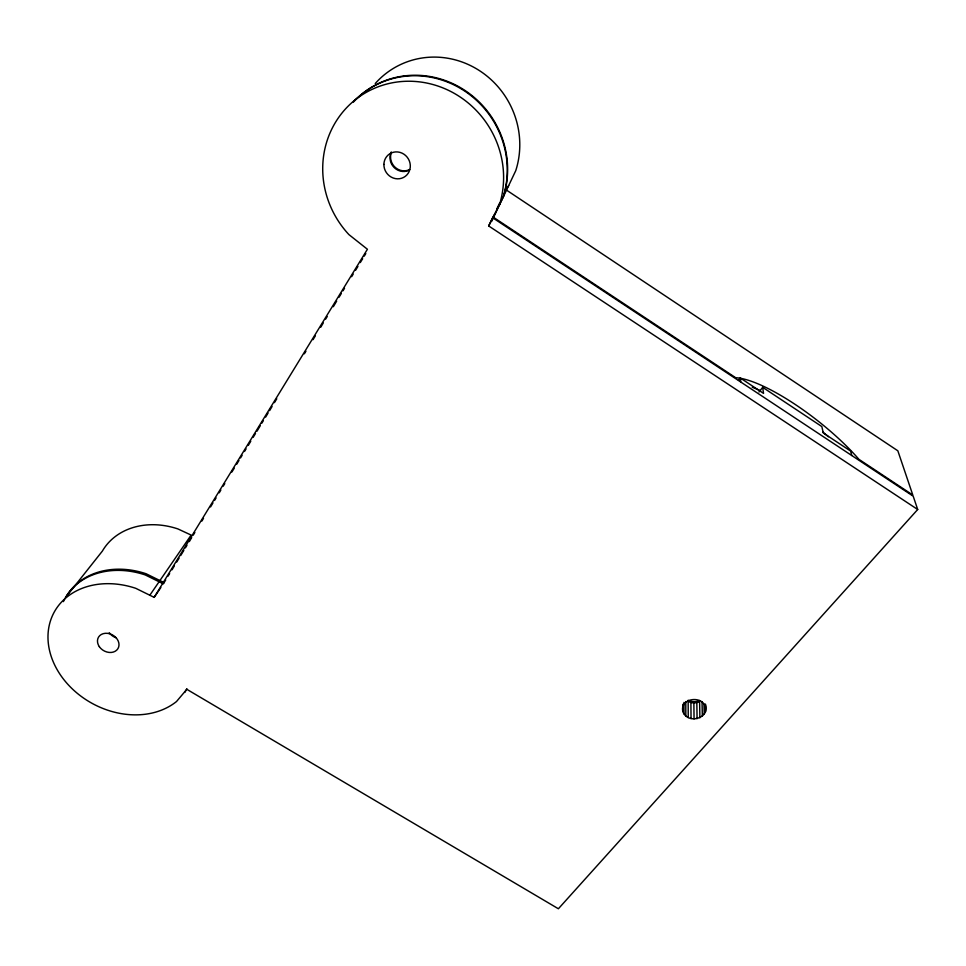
<?xml version="1.0" encoding="UTF-8"?>
<svg xmlns="http://www.w3.org/2000/svg" width="966" height="966" viewBox="0 0 966 966"><rect width="100%" height="100%" fill="white"/><g stroke="black" fill="none" stroke-linecap="round" stroke-linejoin="round"><path stroke-width="1.45" d="M705.409 704.057C710.771 718.354 687.502 724.886 682.829 711.471L682.829 704.323M160.839 587.533L154.162 597.362L135.759 588.318A77.075 61.691 28.9 0 0 51.778 658.087A77.075 61.691 28.9 0 0 176.5 701.533L186.812 689.313L558.384 908.764L917.7 509.505L488.687 225.959L503.383 196.702A91.42 87.073 55.6 0 0 463.269 89.355A91.42 87.073 55.6 0 0 353.411 102.034M508.684 185.593L505.979 189.759L897.837 450.796L912.798 495.015L858.943 459.345A96.878 25.925 38.1 0 0 735.681 377.718L492.974 216.988L495.848 212.556L515.747 170.68A85.322 81.615 60.9 0 0 478.073 69.757A85.322 81.615 60.9 0 0 375.243 83.523M491.634 221.443L495.51 213.293M488.687 225.959L492.624 217.724L913.196 496.198L917.7 509.505M496.874 208.813L499.47 203.367M184.784 692.429L186.873 688.758M154.162 597.362L367.418 249.264L348.919 234.605A93.436 88.836 54.1 0 1 340.068 115.509A93.436 88.836 54.1 0 1 454.092 93.267A93.436 88.836 54.1 0 1 499.301 205.275M165.705 579.998L163.339 583.85L145.262 574.939A75.759 61.027 29.1 0 0 63.394 601.613M168.06 576.134L169.642 573.562M172.02 569.807L174.363 565.859M176.73 562.007L179.096 558.143M180.666 555.571L183.818 550.439M185.4 547.867L186.969 545.295M189.336 541.576L191.703 537.579M193.272 535.152L194.854 532.447M201.918 521.036L203.512 518.307M210.576 506.921L212.967 502.888M214.512 500.497L216.082 497.937M219.234 492.805L220.852 490.028M223.206 486.176L224.788 483.604M231.876 472.036L234.243 468.184M236.61 464.332L238.964 460.48M240.546 457.908L242.116 455.336M244.483 451.484L246.064 448.912M248.347 445.314L250.786 441.196M253.152 437.344L255.507 433.493M257.004 431.198L260.24 425.777M261.81 423.205L263.392 420.633M265.662 417.07L268.113 412.929M269.599 410.659L272.062 406.505M274.416 402.641L276.783 398.789M304.362 353.81L305.932 351.238M313.02 339.67L315.387 335.818M320.736 327.233L323.272 322.97M325.627 319.106L327.208 316.546M333.33 306.693L336.663 301.114M339.018 297.262L341.384 293.41M342.966 290.838L344.536 288.266M351.624 276.699L353.206 274.127M355.573 270.275L357.927 266.423M360.294 262.559L362.661 258.707M364.23 256.135L365.812 253.563M150.056 594.899L159.305 581.435M160.139 580.228L191.135 535.079L177.961 528.945A71.218 58.624 29.7 0 0 102.372 551.091L66.364 596.529A75.638 60.967 29.1 0 1 146.12 573.756L164.16 582.643M738.471 380.375L740.33 378.008L763.538 393.379L762.693 387.342L821.837 426.561L823.286 432.973L850.599 451.062L851.77 455.517M758.986 391.991L762.693 387.342M688.239 717.497L688.154 701.69L693.866 703.103L699.613 701.944L699.903 717.774M705.47 706.919C701.956 694.965 679.69 698.273 682.829 711.471M740.33 378.008L740.741 382.005M705.24 704.806L705.422 711.978M703.985 704.25L704.226 714.309M702.04 701.896L702.342 716.277M696.836 702.837L697.078 718.68M693.866 703.103L694.059 718.933M690.907 702.705L691.04 718.535M685.788 701.545L685.824 715.903M683.976 702.391L683.988 713.85M353.785 101.515A91.589 87.218 55.5 0 1 463.487 90.273A91.589 87.218 55.5 0 1 503.045 197.402M409.198 170.161A13.439 12.727 56.6 0 1 394.043 167.432A13.439 12.727 56.6 0 1 391.278 151.964M116.017 637.717A11.097 8.923 29.7 0 1 109.243 632.682M699.589 700.531A11.483 9.636 3 0 1 688.142 700.278M752.236 387.233A96.697 26.227 38.1 0 1 760.532 390.819M822.899 432.043A96.697 26.227 38.1 0 1 828.405 436.765M409.705 169.521A13.415 12.715 56.8 0 1 395.432 167.589A13.415 12.715 56.8 0 1 391.025 153.449M99.317 646.665A11.29 9.02 29.5 0 0 117.937 648.645A11.29 9.02 29.5 0 0 107.468 633.334A11.29 9.02 29.5 0 0 99.317 646.665M383.9 164.425A13.705 12.969 55.4 0 0 403.51 177.466A13.705 12.969 55.4 0 0 403.909 154.186A13.705 12.969 55.4 0 0 383.9 164.425"/></g></svg>
